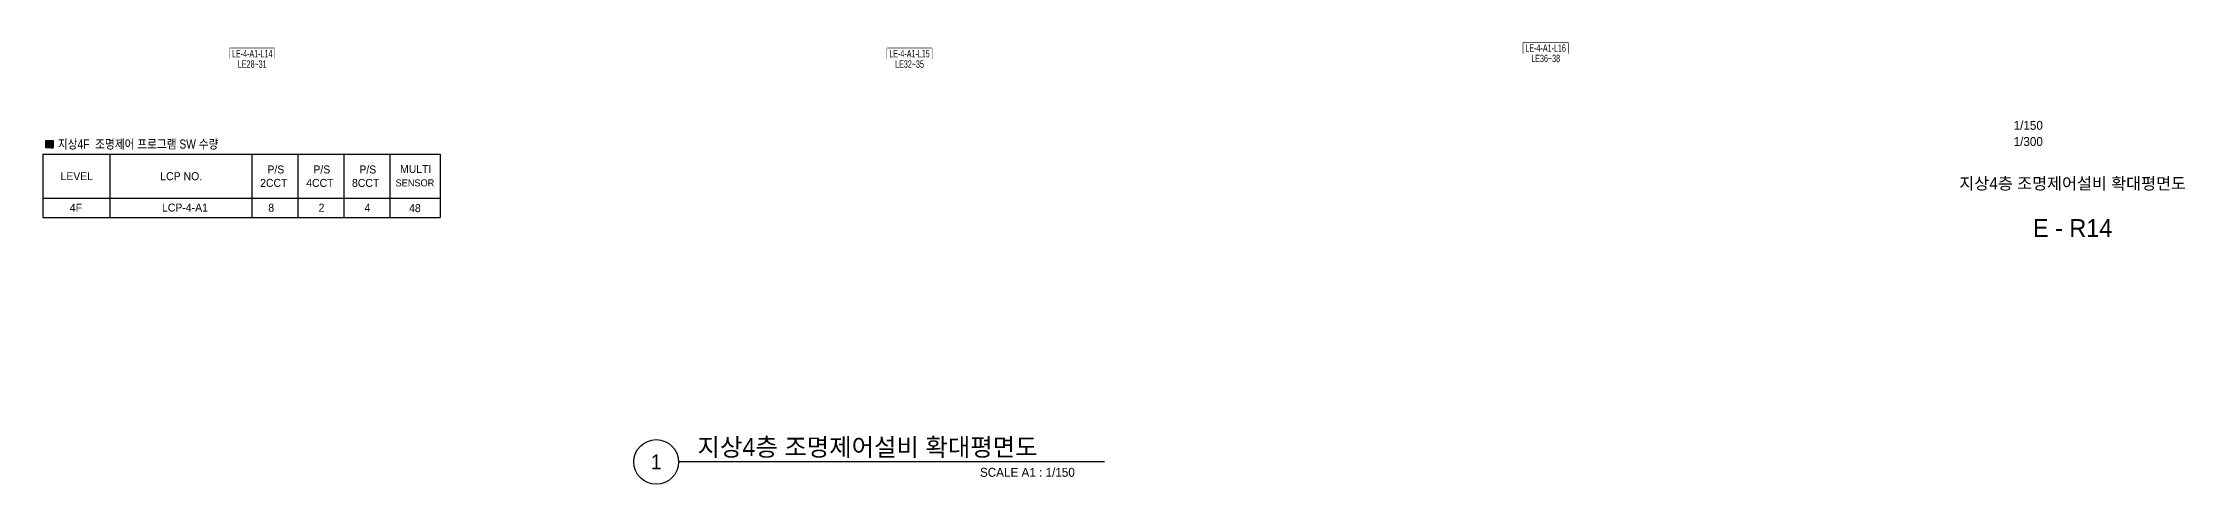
# Model space of a CAD drawing. Header units: millimetres. Extents: x 39625 to 501091, y -351975 to 836145.
# Drawn here: x 266711 to 374591, y 360825 to 383089 of the extents above; entities that cross this region are included whole.
import ezdxf
from ezdxf.enums import TextEntityAlignment as Align

# ---------------------------------------------------------------- set-up
doc = ezdxf.new("R2010")
doc.units = ezdxf.units.MM
doc.header["$LTSCALE"] = 150
doc.set_wipeout_variables(frame=1)
for name, color, linetype in [('------01 Distribution Panel', 3, 'Continuous'), ('-----30 Text', 2, 'Continuous'), ('-----41 Drawing Title', 2, 'Continuous'), ('-----42 Drawing Number', 2, 'Continuous'), ('-----43 Drawing Scale', 3, 'Continuous')]:
    doc.layers.add(name, color=color, linetype=linetype)
doc.styles.add('ELEC', font='Dotum.ttf')

msp = doc.modelspace()

# ---------------------------------------------------------------- hatches: boundary and pattern name
at = {"layer": '-----30 Text'}
h = msp.add_hatch(dxfattribs=at)
h.set_pattern_fill('ANSI31', color=256, scale=1.090331, style=0)
h.set_pattern_definition([(45, (1035317.1733, 180895.856), (-0.09637256818, 0.09637256818), [])])
h.paths.add_polyline_path([(266861, 378160), (267233, 378160), (267233, 377788), (266861, 377788)])

# ---------------------------------------------------------------- linework, layer by layer
at = {"layer": '------01 Distribution Panel', "color": 1, "elevation": 0}
for points in [[(341261, 382564), (343516, 382564), (343516, 383089), (341261, 383089)], [(276126, 382278), (278381, 382278), (278381, 382803), (276126, 382803)], [(309226, 382278), (311481, 382278), (311481, 382803), (309226, 382803)]]:
    msp.add_lwpolyline(points, close=True, dxfattribs=at)
at = {"layer": '-----30 Text'}
msp.add_lwpolyline([(266861, 378160), (267233, 378160), (267233, 377788), (266861, 377788)], close=True, dxfattribs=at)
at = {"layer": '-----41 Drawing Title', "color": 7}
msp.add_line((320178, 361950), (298722, 361950), dxfattribs=at)
msp.add_circle((297597, 361950), 1125, dxfattribs=at)
at = {"color": 3}
for p, q in [((266711, 377466), (266711, 374284)), ((266711, 377466), (277233, 377466)), ((270083, 377466), (270083, 374284)), ((277233, 377466), (277233, 374284)), ((277233, 377466), (277233, 374284)), ((277233, 377466), (286713, 377466)), ((279548, 377466), (279548, 374284)), ((281863, 377466), (281863, 374284)), ((284178, 377466), (284178, 374284)), ((286713, 377466), (286713, 374284)), ((286713, 377466), (286713, 374654)), ((266711, 375256), (277233, 375256)), ((277233, 375256), (286713, 375256)), ((266711, 374284), (277233, 374284)), ((277233, 374284), (286713, 374284))]:
    msp.add_line(p, q, dxfattribs=at)

# ---------------------------------------------------------------- texts
at = {"layer": '-----30 Text', "style": 'ELEC', "width": 0.85}
msp.add_text('지상4F  조명제어 프로그램 SW 수량', height=463.68, dxfattribs=at).set_placement((267468, 377749))
at = {"layer": '-----30 Text', "style": 'ELEC'}
for s, height, p in [(' LEVEL', 402.9, (267453, 376160)), (' LCP NO.', 402.9, (272479, 376159)), (' P/S', 402.9, (277874, 376499)), (' P/S', 402.9, (280188, 376499)), (' P/S', 402.9, (282503, 376499)), ('MULTI', 402.9, (284697, 376523)), ('2CCT', 402.9, (277653, 375820)), ('4CCT', 402.9, (279973, 375820)), ('8CCT', 402.9, (282279, 375820)), ('SENSOR', 352.9, (284473, 375845)), ('4F', 402.9, (268070, 374572)), ('LCP-4-A1', 402.9, (272711, 374577)), ('8', 403, (278065, 374569)), ('2', 403, (280597, 374569)), ('4', 403, (282912, 374569)), ('48', 402.9, (285152, 374547))]:
    msp.add_text(s, height=height, dxfattribs=at).set_placement(p)
at = {"layer": '-----41 Drawing Title', "style": 'ELEC'}
msp.add_text('지상4층 조명제어설비 확대평면도', height=600, dxfattribs=at).set_placement((368925, 375995), align=Align.MIDDLE_CENTER)
at = {"layer": '-----41 Drawing Title', "color": 2, "style": 'ELEC'}
msp.add_text('지상4층 조명제어설비 확대평면도', height=900, dxfattribs=at).set_placement((299681, 362250))
at = {"layer": '-----41 Drawing Title', "color": 7, "style": 'ELEC'}
msp.add_text('1', height=750, dxfattribs=at).set_placement((297597, 361950), align=Align.MIDDLE)
at = {"layer": '-----41 Drawing Title', "style": 'ELEC'}
msp.add_text('SCALE A1 : 1/150', height=450, dxfattribs=at).set_placement((318678, 361200), align=Align.RIGHT)
at = {"layer": '-----42 Drawing Number', "style": 'ELEC'}
msp.add_text('E - R14', height=900, dxfattribs=at).set_placement((368925, 373745), align=Align.MIDDLE_CENTER)
at = {"layer": '-----43 Drawing Scale', "style": 'ELEC'}
for s, p in [('1/150', (366690, 378925)), ('1/300', (366690, 378110))]:
    msp.add_text(s, height=450, dxfattribs=at).set_placement(p, align=Align.MIDDLE_CENTER)

# ---------------------------------------------------------------- next in the draw order: wipeouts: each hides what was drawn before it
at = {"color": 1}
for points in [[(341261, 382564), (343516, 382564), (343516, 383089), (341261, 383089)], [(276126, 382278), (278381, 382278), (278381, 382803), (276126, 382803)], [(309226, 382278), (311481, 382278), (311481, 382803), (309226, 382803)]]:
    msp.add_wipeout(points, dxfattribs=at)

# ---------------------------------------------------------------- next in the draw order: wipeouts: each hides what was drawn before it
for points in [[(276126, 381753), (278381, 381753), (278381, 382278), (276126, 382278)], [(309226, 381753), (311481, 381753), (311481, 382278), (309226, 382278)], [(341261, 382039), (343516, 382039), (343516, 382564), (341261, 382564)]]:
    msp.add_wipeout(points, dxfattribs=at)

# ---------------------------------------------------------------- next in the draw order: texts
at = {"style": 'ELEC', "width": 0.6}
for s, p in [('LE-4-A1-L16', (342388, 382826)), ('LE-4-A1-L14', (277254, 382541)), ('LE28~31', (277254, 382016)), ('LE-4-A1-L15', (310354, 382541)), ('LE32~35', (310354, 382016)), ('LE36~38', (342388, 382301))]:
    msp.add_text(s, height=375, dxfattribs=at).set_placement(p, align=Align.MIDDLE_CENTER)

doc.saveas('drawing.dxf')
